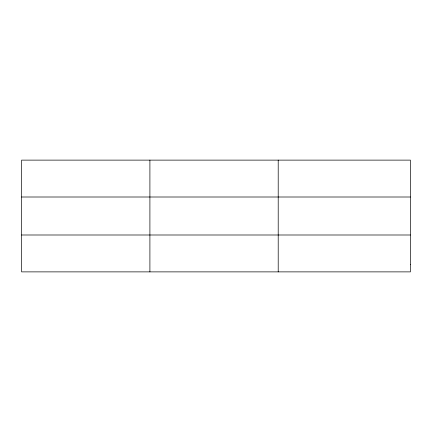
<?xml version="1.0" encoding="UTF-8"?>
<svg xmlns="http://www.w3.org/2000/svg" width="432" height="432" viewBox="0 0 432 432"><rect width="100%" height="100%" fill="white"/><g stroke="black" fill="none" stroke-linecap="round" stroke-linejoin="round"><path stroke-width="0.65" d="M149.904 160.121L149.904 271.879M278.208 160.121L278.208 271.879M21.6 197.003L410.4 197.003M21.6 234.997L410.4 234.997M410.4 264.503L410.4 271.879L21.6 271.879L21.6 160.121L410.4 160.121L410.4 264.503"/></g></svg>
